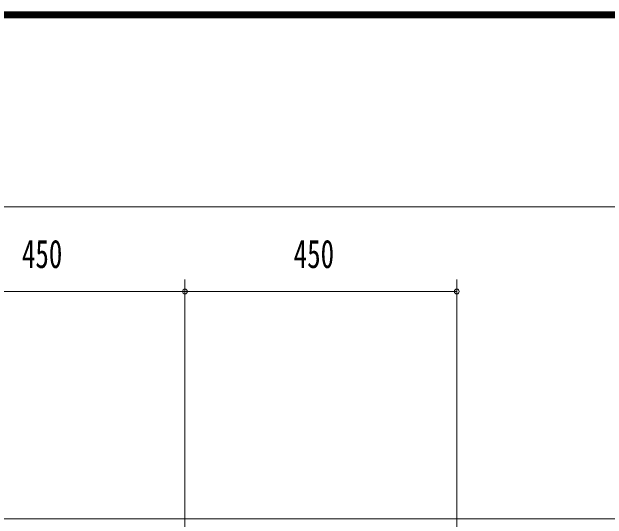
# Model space of a CAD drawing. Units: millimetres, scale not verified. Extents: x -5740 to 6033, y -4020 to 4020.
# Drawn here: x -2423 to -1437, y 3181 to 4020 of the extents above; entities that cross this region are included whole.
import ezdxf
from ezdxf.enums import TextEntityAlignment as Align

# ---------------------------------------------------------------- set-up
doc = ezdxf.new("R2010")
doc.units = ezdxf.units.MM
doc.header["$LTSCALE"] = 10
for name, color, linetype, lineweight in [('0-3_2-03BODL', 7, 'Continuous', 18), ('0-C_2-F', 3, 'Continuous', 18), ('1-0_F-F4PAPAER', 5, 'Continuous', 18)]:
    doc.layers.add(name, color=color, linetype=linetype, lineweight=lineweight)
doc.styles.add('ＭＳ ゴシック', font='')
doc.styles.get('ＭＳ ゴシック').set_extended_font_data('MS Gothic')

msp = doc.modelspace()

# ---------------------------------------------------------------- linework, layer by layer
at = {"layer": '0-3_2-03BODL'}
msp.add_line((-4586.25, 3181.48), (-1261.25, 3181.48), dxfattribs=at)
at = {"layer": '0-C_2-F'}
for p, q in [((-586.25, 3697.43), (-4386.25, 3697.43)), ((-2136.25, 3577.43), (-2136.25, 3151.48)), ((-1686.25, 3577.43), (-1686.25, 3151.48)), ((-2586.25, 3557.43), (-2136.25, 3557.43)), ((-2136.25, 3557.43), (-1686.25, 3557.43))]:
    msp.add_line(p, q, dxfattribs=at)
for centre, start, end in [((-2136.25, 3557.43), 0, 180), ((-1686.25, 3557.43), 0, 180), ((-2136.25, 3557.43), 180, 0), ((-1686.25, 3557.43), 180, 0)]:
    msp.add_arc(centre, 4, start, end, dxfattribs=at)
at = {"layer": '1-0_F-F4PAPAER'}
for points in [[(5739.96, 4020.13), (-5740.04, 4020.13), (-5740.04, -4019.87), (5739.96, -4019.87)], [(5738.96, 4019.13), (5738.96, -4018.87), (-5739.04, -4018.87), (-5739.04, 4019.13)], [(5737.96, 4018.13), (5737.96, -4017.87), (-5738.04, -4017.87), (-5738.04, 4018.13)], [(5736.96, 4017.13), (5736.96, -4016.87), (-5737.04, -4016.87), (-5737.04, 4017.13)], [(5735.96, 4016.13), (5735.96, -4015.87), (-5736.04, -4015.87), (-5736.04, 4016.13)], [(5734.96, 4015.13), (5734.96, -4014.87), (-5735.04, -4014.87), (-5735.04, 4015.13)], [(5733.96, 4014.13), (5733.96, -4013.87), (-5734.04, -4013.87), (-5734.04, 4014.13)], [(5732.96, 4013.13), (5732.96, -4012.87), (-5733.04, -4012.87), (-5733.04, 4013.13)], [(5731.96, 4012.13), (5731.96, -4011.87), (-5732.04, -4011.87), (-5732.04, 4012.13)], [(5730.96, 4011.13), (5730.96, -4010.87), (-5731.04, -4010.87), (-5731.04, 4011.13)], [(5729.96, 4010.13), (5729.96, -4009.87), (-5730.04, -4009.87), (-5730.04, 4010.13)]]:
    msp.add_lwpolyline(points, close=True, dxfattribs=at)

# ---------------------------------------------------------------- texts
at = {"layer": '0-C_2-F', "color": 7, "style": 'ＭＳ ゴシック', "width": 0.7}
for p in [(-2406.26, 3582.23), (-1956.26, 3582.23)]:
    msp.add_text('450', height=46.89, dxfattribs=at).set_placement(p, align=Align.BOTTOM_LEFT)

doc.saveas('drawing.dxf')
